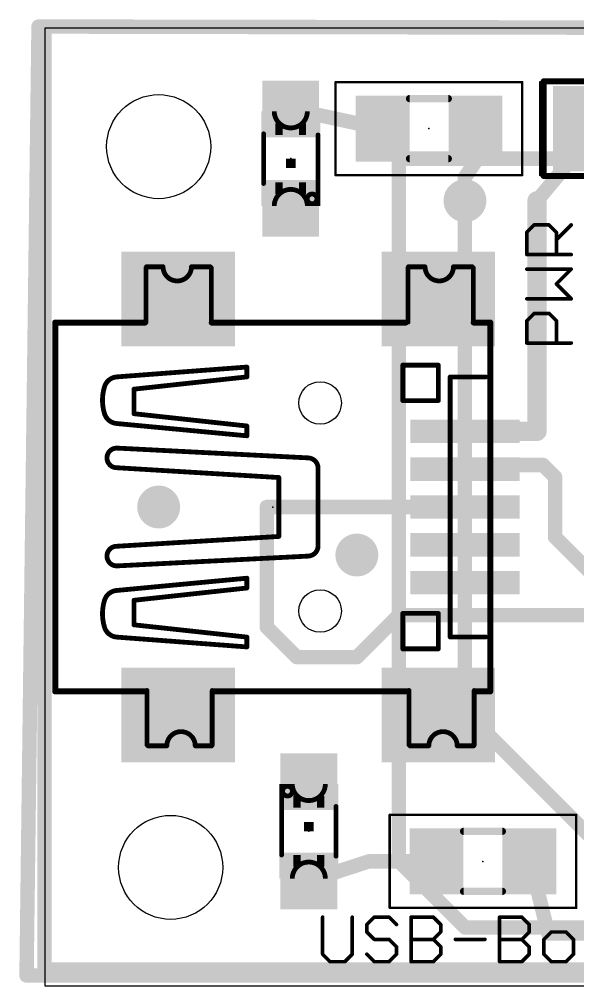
# Model space of a CAD drawing. Extents: x -0.4 to 69.7, y 0.1 to 20.6.
# Drawn here: x -0.41 to 11.4, y 0.17 to 20.6 of the extents above; entities that cross this region are included whole.
import ezdxf

# ---------------------------------------------------------------- set-up
doc = ezdxf.new("R2010")
doc.units = 0
for name, color, linetype in [('1', 12, 'CONTINUOUS'), ('16', 132, 'CONTINUOUS'), ('18', 110, 'CONTINUOUS'), ('20', 53, 'CONTINUOUS'), ('21', 253, 'CONTINUOUS'), ('23', 53, 'CONTINUOUS'), ('39', 12, 'CONTINUOUS'), ('51', 253, 'CONTINUOUS')]:
    doc.layers.add(name, color=color, linetype=linetype)

# ---------------------------------------------------------------- blocks, each defined once
blk = doc.blocks.new('RECT')
blk.add_solid([(-0.5, -0.5), (0.5, -0.5), (-0.5, 0.5), (0.5, 0.5)])
blk = doc.blocks.new('ROUNDV')
at = {"const_width": 0.5}
blk.add_lwpolyline([(0, -0.25, 1), (0, 0.25, 1), (0, -0.25)], format="xyb", dxfattribs=at)

msp = doc.modelspace()

# ---------------------------------------------------------------- linework, layer by layer
at = {"layer": '1'}
for points, const_width in [([(0.127, 20.447), (0.127, 0.508)], 0.3048), ([(60.833, 20.32), (0.127, 20.447)], 0.3048), ([(5.334, 18.703), (7.255, 18.288)], 0.3048), ([(9.271, 18.542), (9.255, 18.288)], 0.3048), ([(9.271, 17.637), (9.271, 18.542)], 0.3048), ([(10.541, 16.764), (11.811, 18.288)], 0.3048), ([(11.681, 18.288), (11.049, 18.288)], 0.3048), ([(9.017, 17.256), (9.271, 17.637)], 0.3048), ([(9.017, 16.764), (9.017, 17.256)], 0.3048), ([(10.541, 11.887), (10.541, 16.764)], 0.4064), ([(9.017, 11.887), (10.541, 11.887)], 0.4064), ([(9.017, 11.087), (9.106, 11.176)], 0.3048), ([(9.106, 11.176), (10.668, 11.176)], 0.3048), ([(10.668, 11.176), (10.922, 10.922)], 0.3048), ([(10.922, 10.922), (10.922, 9.652)], 0.3048), ([(4.826, 7.747), (4.826, 10.287)], 0.3048), ([(4.826, 10.287), (9.017, 10.287)], 0.3048), ([(10.922, 9.652), (11.938, 8.636)], 0.3048), ([(6.731, 7.112), (7.62, 8.001)], 0.3048), ([(7.62, 8.001), (20.447, 8.001)], 0.3048), ([(4.826, 7.747), (5.461, 7.112)], 0.3048), ([(5.461, 7.112), (6.731, 7.112)], 0.3048), ([(5.715, 2.379), (6.985, 2.794)], 0.3048), ([(6.985, 2.794), (8.398, 2.794)], 0.3048), ([(10.779, 1.27), (10.398, 2.794)], 0.3048), ([(10.779, 1.27), (13.97, 1.27)], 0.3048), ([(0.127, 0.508), (20.574, 0.508)], 0.3048)]:
    msp.add_lwpolyline(points, dxfattribs=dict(at, const_width=const_width))
for points, const_width in [([(0.2032, 20.447, 1), (0.0508, 20.447)], 0.1524), ([(0.1272, 20.5232, 1), (0.1268, 20.3708)], 0.1524), ([(5.3501, 18.7775, 1), (5.3179, 18.6285)], 0.1524), ([(9.3472, 18.542, 1), (9.1948, 18.542)], 0.1524), ([(9.347, 18.5372, 1), (9.195, 18.5468)], 0.1524), ([(7.2389, 18.2135, 1), (7.2711, 18.3625)], 0.1524), ([(11.049, 18.3642, 1), (11.049, 18.2118)], 0.1524), ([(9.179, 18.2928, 1), (9.331, 18.2832)], 0.1524), ([(9.3344, 17.5947, 1), (9.2076, 17.6793)], 0.1524), ([(9.1948, 17.637, 1), (9.3472, 17.637)], 0.1524), ([(9.0932, 17.256, 1), (8.9408, 17.256)], 0.1524), ([(8.9536, 17.2983, 1), (9.0804, 17.2137)], 0.1524), ([(10.6426, 16.764, 1), (10.4394, 16.764)], 0.2032), ([(8.9408, 16.764, 1), (9.0932, 16.764)], 0.1524), ([(10.4825, 16.8128, 1), (10.5995, 16.7152)], 0.1524), ([(9.017, 11.9886, 1), (9.017, 11.7854)], 0.2032), ([(10.541, 11.7854, 1), (10.541, 11.9886)], 0.2032), ([(10.4394, 11.887, 1), (10.6426, 11.887)], 0.2032), ([(9.106, 11.2522, 1), (9.106, 11.0998)], 0.1524), ([(9.1599, 11.1221, 1), (9.0521, 11.2299)], 0.1524), ([(10.7219, 11.2299, 1), (10.6141, 11.1221)], 0.1524), ([(10.668, 11.0998, 1), (10.668, 11.2522)], 0.1524), ([(8.9631, 11.1409, 1), (9.0709, 11.0331)], 0.1524), ([(10.9982, 10.922, 1), (10.8458, 10.922)], 0.1524), ([(10.8681, 10.8681, 1), (10.9759, 10.9759)], 0.1524), ([(4.9022, 10.287, 1), (4.7498, 10.287)], 0.1524), ([(4.826, 10.3632, 1), (4.826, 10.2108)], 0.1524), ([(9.017, 10.2108, 1), (9.017, 10.3632)], 0.1524), ([(10.9759, 9.7059, 1), (10.8681, 9.5981)], 0.1524), ([(10.8458, 9.652, 1), (10.9982, 9.652)], 0.1524), ([(7.62, 8.0772, 1), (7.62, 7.9248)], 0.1524), ([(7.6739, 7.9471, 1), (7.5661, 8.0549)], 0.1524), ([(4.8799, 7.8009, 1), (4.7721, 7.6931)], 0.1524), ([(4.7498, 7.747, 1), (4.9022, 7.747)], 0.1524), ([(5.461, 7.1882, 1), (5.461, 7.0358)], 0.1524), ([(5.4071, 7.0581, 1), (5.5149, 7.1659)], 0.1524), ([(6.6771, 7.1659, 1), (6.7849, 7.0581)], 0.1524), ([(6.731, 7.0358, 1), (6.731, 7.1882)], 0.1524), ([(6.985, 2.8702, 1), (6.985, 2.7178)], 0.1524), ([(7.0087, 2.7216, 1), (6.9613, 2.8664)], 0.1524), ([(8.398, 2.7178, 1), (8.398, 2.8702)], 0.1524), ([(10.4719, 2.8125, 1), (10.3241, 2.7755)], 0.1524), ([(5.6913, 2.4514, 1), (5.7387, 2.3066)], 0.1524), ([(10.779, 1.3462, 1), (10.779, 1.1938)], 0.1524), ([(10.7051, 1.2515, 1), (10.8529, 1.2885)], 0.1524), ([(0.127, 0.5842, 1), (0.127, 0.4318)], 0.1524), ([(0.0508, 0.508, 1), (0.2032, 0.508)], 0.1524)]:
    msp.add_lwpolyline(points, format="xyb", dxfattribs=dict(at, const_width=const_width))
at = {"layer": '16', "const_width": 0.3048}
for points in [[(-0.254, 0.381), (0, 20.447)], [(0, 20.447), (69.596, 20.32)], [(7.62, 17.653), (21.59, 17.653)], [(7.62, 2.794), (7.62, 17.653)], [(9.017, 5.969), (9.017, 16.764)], [(12.192, 2.794), (9.017, 5.969)], [(9.017, 1.397), (7.62, 2.794)], [(9.017, 1.397), (24.13, 1.397)], [(69.469, 0.381), (-0.254, 0.381)]]:
    msp.add_lwpolyline(points, dxfattribs=at)
at = {"layer": '16', "const_width": 0.1524}
for points in [[(0.0762, 20.446, 1), (-0.0762, 20.448)], [(0.0001, 20.5232, 1), (-0.0001, 20.3708)], [(7.62, 17.7292, 1), (7.62, 17.5768)], [(7.6962, 17.653, 1), (7.5438, 17.653)], [(9.0932, 16.764, 1), (8.9408, 16.764)], [(9.0709, 6.0229, 1), (8.9631, 5.9151)], [(8.9408, 5.969, 1), (9.0932, 5.969)], [(7.6739, 2.8479, 1), (7.5661, 2.7401)], [(7.5438, 2.794, 1), (7.6962, 2.794)], [(9.017, 1.4732, 1), (9.017, 1.3208)], [(8.9631, 1.3431, 1), (9.0709, 1.4509)], [(-0.254, 0.4572, 1), (-0.254, 0.3048)], [(-0.3302, 0.382, 1), (-0.1778, 0.38)]]:
    msp.add_lwpolyline(points, format="xyb", dxfattribs=at)
at = {"layer": '20'}
for p, q in [((69.581, 20.409), (0.132, 20.409)), ((0.132, 20.409), (0.132, 0.165)), ((0.132, 0.165), (69.581, 0.165))]:
    msp.add_line(p, q, dxfattribs=at)
for centre, radius in [((2.54, 17.907), 1.1), ((5.953, 12.487), 0.45), ((5.953, 8.087), 0.45), ((2.794, 2.667), 1.1)]:
    msp.add_circle(centre, radius, dxfattribs=at)
at = {"layer": '21'}
for points, const_width in [([(10.681, 19.288), (15.481, 19.288)], 0.127), ([(10.681, 17.288), (10.681, 19.288)], 0.127), ([(15.481, 17.288), (10.681, 17.288)], 0.127), ([(10.3243, 16.0954), (10.4811, 16.2522)], 0.0762), ([(10.4811, 16.2522), (10.7946, 16.2522)], 0.0762), ([(10.7946, 16.2522), (10.9514, 16.0954)], 0.0762), ([(10.9514, 15.9387), (11.2649, 16.2522)], 0.0762), ([(10.3243, 15.6251), (10.3243, 16.0954)], 0.0762), ([(10.9514, 16.0954), (10.9514, 15.6251)], 0.0762), ([(11.2649, 15.6251), (10.3243, 15.6251)], 0.0762), ([(11.2649, 15.3167), (10.3243, 15.3167)], 0.0762), ([(10.9514, 15.0032), (11.2649, 15.3167)], 0.0762), ([(11.2649, 14.6896), (10.9514, 15.0032)], 0.0762), ([(10.3243, 14.6896), (11.2649, 14.6896)], 0.0762), ([(10.3243, 14.2244), (10.4811, 14.3812)], 0.0762), ([(10.4811, 14.3812), (10.7946, 14.3812)], 0.0762), ([(10.7946, 14.3812), (10.9514, 14.2244)], 0.0762), ([(0.353, 14.187), (0.353, 6.387)], 0.127), ([(4.353, 14.187), (7.053, 14.187)], 0.127), ([(9.553, 14.187), (9.553, 6.387)], 0.127), ([(10.3243, 13.7541), (10.3243, 14.2244)], 0.0762), ([(10.9514, 14.2244), (10.9514, 13.7541)], 0.0762), ([(11.2649, 13.7541), (10.3243, 13.7541)], 0.0762), ([(9.553, 13.487), (9.553, 12.387)], 0.127), ([(1.4469, 11.3253), (1.4469, 11.3252)], 0.1016), ([(9.553, 8.187), (9.553, 7.087)], 0.127), ([(7.053, 6.387), (4.353, 6.387)], 0.127), ([(6.0071, 1.6137), (6.0071, 0.8299)], 0.0762), ([(6.6342, 0.8299), (6.6342, 1.6137)], 0.0762), ([(7.0994, 1.6137), (6.9426, 1.4569)], 0.0762), ([(7.4129, 1.6137), (7.0994, 1.6137)], 0.0762), ([(7.5697, 1.4569), (7.4129, 1.6137)], 0.0762), ([(7.8781, 0.6731), (7.8781, 1.6137)], 0.0762), ([(7.8781, 1.6137), (8.3484, 1.6137)], 0.0762), ([(8.3484, 1.6137), (8.5052, 1.4569)], 0.0762), ([(9.7492, 0.6731), (9.7492, 1.6137)], 0.0762), ([(9.7492, 1.6137), (10.2195, 1.6137)], 0.0762), ([(10.2195, 1.6137), (10.3762, 1.4569)], 0.0762), ([(6.9426, 1.4569), (6.9426, 1.3002)], 0.0762), ([(8.5052, 1.4569), (8.5052, 1.3002)], 0.0762), ([(10.3762, 1.4569), (10.3762, 1.3002)], 0.0762), ([(6.9426, 1.3002), (7.0994, 1.1434)], 0.0762), ([(8.5052, 1.3002), (8.3484, 1.1434)], 0.0762), ([(10.3762, 1.3002), (10.2195, 1.1434)], 0.0762), ([(10.8415, 1.3002), (10.6847, 1.1434)], 0.0762), ([(11.155, 1.3002), (10.8415, 1.3002)], 0.0762), ([(11.3118, 1.1434), (11.155, 1.3002)], 0.0762), ([(7.0994, 1.1434), (7.4129, 1.1434)], 0.0762), ([(7.4129, 1.1434), (7.5697, 0.9866)], 0.0762), ([(7.5697, 0.9866), (7.5697, 0.8299)], 0.0762), ([(7.8781, 1.1434), (8.3484, 1.1434)], 0.0762), ([(8.3484, 1.1434), (8.5052, 0.9866)], 0.0762), ([(8.5052, 0.9866), (8.5052, 0.8299)], 0.0762), ([(8.8137, 1.1434), (9.4407, 1.1434)], 0.0762), ([(9.7492, 1.1434), (10.2195, 1.1434)], 0.0762), ([(10.2195, 1.1434), (10.3762, 0.9866)], 0.0762), ([(10.3762, 0.9866), (10.3762, 0.8299)], 0.0762), ([(10.6847, 1.1434), (10.6847, 0.8299)], 0.0762), ([(11.3118, 0.8299), (11.3118, 1.1434)], 0.0762), ([(6.0071, 0.8299), (6.1639, 0.6731)], 0.0762), ([(6.4774, 0.6731), (6.6342, 0.8299)], 0.0762), ([(7.0994, 0.6731), (6.9426, 0.8299)], 0.0762), ([(7.5697, 0.8299), (7.4129, 0.6731)], 0.0762), ([(8.5052, 0.8299), (8.3484, 0.6731)], 0.0762), ([(10.3762, 0.8299), (10.2195, 0.6731)], 0.0762), ([(10.6847, 0.8299), (10.8415, 0.6731)], 0.0762), ([(11.155, 0.6731), (11.3118, 0.8299)], 0.0762), ([(6.1639, 0.6731), (6.4774, 0.6731)], 0.0762), ([(7.4129, 0.6731), (7.0994, 0.6731)], 0.0762), ([(8.3484, 0.6731), (7.8781, 0.6731)], 0.0762), ([(10.2195, 0.6731), (9.7492, 0.6731)], 0.0762), ([(10.8415, 0.6731), (11.155, 0.6731)], 0.0762)]:
    msp.add_lwpolyline(points, dxfattribs=dict(at, const_width=const_width))
for points, const_width in [([(10.7128, 19.288, 1), (10.6493, 19.288)], 0.0635), ([(10.681, 19.3197, 1), (10.681, 19.2563)], 0.0635), ([(10.681, 17.3197, 1), (10.681, 17.2563)], 0.0635), ([(10.6493, 17.288, 1), (10.7128, 17.288)], 0.0635), ([(10.4811, 16.2713, 1), (10.4811, 16.2332)], 0.0381), ([(10.4945, 16.2387, 1), (10.4676, 16.2657)], 0.0381), ([(10.8081, 16.2657, 1), (10.7811, 16.2387)], 0.0381), ([(10.7946, 16.2332, 1), (10.7946, 16.2713)], 0.0381), ([(11.2784, 16.2387, 1), (11.2514, 16.2657)], 0.0381), ([(10.3433, 16.0954, 1), (10.3052, 16.0954)], 0.0381), ([(10.3108, 16.1089, 1), (10.3378, 16.082)], 0.0381), ([(10.9704, 16.0954, 1), (10.9323, 16.0954)], 0.0381), ([(10.9379, 15.9521, 1), (10.9648, 15.9252)], 0.0381), ([(10.9379, 16.082, 1), (10.9648, 16.1089)], 0.0381), ([(10.3052, 15.6251, 1), (10.3433, 15.6251)], 0.0381), ([(10.3243, 15.6442, 1), (10.3243, 15.6061)], 0.0381), ([(10.9323, 15.6251, 1), (10.9704, 15.6251)], 0.0381), ([(11.2649, 15.6061, 1), (11.2649, 15.6442)], 0.0381), ([(10.3243, 15.3357, 1), (10.3243, 15.2976)], 0.0381), ([(11.2784, 15.3032, 1), (11.2514, 15.3302)], 0.0381), ([(11.2649, 15.2976, 1), (11.2649, 15.3357)], 0.0381), ([(10.9648, 15.0166, 1), (10.9379, 14.9897)], 0.0381), ([(10.9379, 15.0166, 1), (10.9648, 14.9897)], 0.0381), ([(10.3243, 14.7087, 1), (10.3243, 14.6706)], 0.0381), ([(11.2514, 14.6761, 1), (11.2784, 14.7031)], 0.0381), ([(11.2649, 14.6706, 1), (11.2649, 14.7087)], 0.0381), ([(10.4811, 14.4002, 1), (10.4811, 14.3621)], 0.0381), ([(10.4945, 14.3677, 1), (10.4676, 14.3946)], 0.0381), ([(10.8081, 14.3946, 1), (10.7811, 14.3677)], 0.0381), ([(10.7946, 14.3621, 1), (10.7946, 14.4002)], 0.0381), ([(0.3848, 14.187, 1), (0.3213, 14.187)], 0.0635), ([(4.353, 14.2188, 1), (4.353, 14.1553)], 0.0635), ([(7.053, 14.1553, 1), (7.053, 14.2188)], 0.0635), ([(9.5848, 14.187, 1), (9.5213, 14.187)], 0.0635), ([(10.3433, 14.2244, 1), (10.3052, 14.2244)], 0.0381), ([(10.3108, 14.2379, 1), (10.3378, 14.2109)], 0.0381), ([(10.9704, 14.2244, 1), (10.9323, 14.2244)], 0.0381), ([(10.9379, 14.2109, 1), (10.9648, 14.2379)], 0.0381), ([(10.3052, 13.7541, 1), (10.3433, 13.7541)], 0.0381), ([(10.3243, 13.7732, 1), (10.3243, 13.7351)], 0.0381), ([(10.9323, 13.7541, 1), (10.9704, 13.7541)], 0.0381), ([(11.2649, 13.7351, 1), (11.2649, 13.7732)], 0.0381), ([(9.5848, 13.487, 1), (9.5213, 13.487)], 0.0635), ([(9.5213, 12.387, 1), (9.5848, 12.387)], 0.0635), ([(1.4723, 11.3253, 1), (1.4215, 11.3253)], 0.0508), ([(1.4215, 11.3252, 1), (1.4723, 11.3252)], 0.0508), ([(9.5848, 8.187, 1), (9.5213, 8.187)], 0.0635), ([(9.5213, 7.087, 1), (9.5848, 7.087)], 0.0635), ([(0.3213, 6.387, 1), (0.3848, 6.387)], 0.0635), ([(4.353, 6.4188, 1), (4.353, 6.3553)], 0.0635), ([(7.053, 6.3553, 1), (7.053, 6.4188)], 0.0635), ([(9.5213, 6.387, 1), (9.5848, 6.387)], 0.0635), ([(6.0262, 1.6137, 1), (5.9881, 1.6137)], 0.0381), ([(6.6532, 1.6137, 1), (6.6151, 1.6137)], 0.0381), ([(7.0994, 1.6328, 1), (7.0994, 1.5947)], 0.0381), ([(7.1129, 1.6002, 1), (7.0859, 1.6272)], 0.0381), ([(7.4264, 1.6272, 1), (7.3994, 1.6002)], 0.0381), ([(7.4129, 1.5947, 1), (7.4129, 1.6328)], 0.0381), ([(7.8781, 1.6328, 1), (7.8781, 1.5947)], 0.0381), ([(7.8972, 1.6137, 1), (7.8591, 1.6137)], 0.0381), ([(8.3619, 1.6272, 1), (8.335, 1.6002)], 0.0381), ([(8.3484, 1.5947, 1), (8.3484, 1.6328)], 0.0381), ([(9.7492, 1.6328, 1), (9.7492, 1.5947)], 0.0381), ([(9.7682, 1.6137, 1), (9.7301, 1.6137)], 0.0381), ([(10.2329, 1.6272, 1), (10.206, 1.6002)], 0.0381), ([(10.2195, 1.5947, 1), (10.2195, 1.6328)], 0.0381), ([(6.9291, 1.4704, 1), (6.9561, 1.4435)], 0.0381), ([(6.9617, 1.4569, 1), (6.9236, 1.4569)], 0.0381), ([(7.5562, 1.4435, 1), (7.5832, 1.4704)], 0.0381), ([(8.5243, 1.4569, 1), (8.4862, 1.4569)], 0.0381), ([(8.4917, 1.4435, 1), (8.5187, 1.4704)], 0.0381), ([(10.3953, 1.4569, 1), (10.3572, 1.4569)], 0.0381), ([(10.3628, 1.4435, 1), (10.3897, 1.4704)], 0.0381), ([(6.9561, 1.3136, 1), (6.9291, 1.2867)], 0.0381), ([(6.9236, 1.3002, 1), (6.9617, 1.3002)], 0.0381), ([(8.4862, 1.3002, 1), (8.5243, 1.3002)], 0.0381), ([(8.5187, 1.2867, 1), (8.4917, 1.3136)], 0.0381), ([(10.3572, 1.3002, 1), (10.3953, 1.3002)], 0.0381), ([(10.3897, 1.2867, 1), (10.3628, 1.3136)], 0.0381), ([(10.8415, 1.3192, 1), (10.8415, 1.2811)], 0.0381), ([(10.8549, 1.2867, 1), (10.828, 1.3136)], 0.0381), ([(11.1685, 1.3136, 1), (11.1415, 1.2867)], 0.0381), ([(11.155, 1.2811, 1), (11.155, 1.3192)], 0.0381), ([(7.0994, 1.1624, 1), (7.0994, 1.1243)], 0.0381), ([(7.0859, 1.1299, 1), (7.1129, 1.1569)], 0.0381), ([(7.4264, 1.1569, 1), (7.3994, 1.1299)], 0.0381), ([(7.4129, 1.1243, 1), (7.4129, 1.1624)], 0.0381), ([(7.5887, 0.9866, 1), (7.5506, 0.9866)], 0.0381), ([(7.8781, 1.1624, 1), (7.8781, 1.1243)], 0.0381), ([(8.3619, 1.1569, 1), (8.335, 1.1299)], 0.0381), ([(8.335, 1.1569, 1), (8.3619, 1.1299)], 0.0381), ([(8.3484, 1.1243, 1), (8.3484, 1.1624)], 0.0381), ([(8.5243, 0.9866, 1), (8.4862, 0.9866)], 0.0381), ([(8.8137, 1.1624, 1), (8.8137, 1.1243)], 0.0381), ([(9.4407, 1.1243, 1), (9.4407, 1.1624)], 0.0381), ([(9.7492, 1.1624, 1), (9.7492, 1.1243)], 0.0381), ([(10.2329, 1.1569, 1), (10.206, 1.1299)], 0.0381), ([(10.206, 1.1569, 1), (10.2329, 1.1299)], 0.0381), ([(10.2195, 1.1243, 1), (10.2195, 1.1624)], 0.0381), ([(10.3953, 0.9866, 1), (10.3572, 0.9866)], 0.0381), ([(10.7037, 1.1434, 1), (10.6656, 1.1434)], 0.0381), ([(10.6712, 1.1569, 1), (10.6982, 1.1299)], 0.0381), ([(11.3308, 1.1434, 1), (11.2927, 1.1434)], 0.0381), ([(11.2983, 1.1299, 1), (11.3252, 1.1569)], 0.0381), ([(6.0206, 0.8433, 1), (5.9936, 0.8164)], 0.0381), ([(5.9881, 0.8299, 1), (6.0262, 0.8299)], 0.0381), ([(6.6151, 0.8299, 1), (6.6532, 0.8299)], 0.0381), ([(6.6476, 0.8164, 1), (6.6207, 0.8433)], 0.0381), ([(6.9561, 0.8433, 1), (6.9291, 0.8164)], 0.0381), ([(7.5506, 0.8299, 1), (7.5887, 0.8299)], 0.0381), ([(7.5562, 0.9732, 1), (7.5832, 1.0001)], 0.0381), ([(7.5832, 0.8164, 1), (7.5562, 0.8433)], 0.0381), ([(8.4862, 0.8299, 1), (8.5243, 0.8299)], 0.0381), ([(8.4917, 0.9732, 1), (8.5187, 1.0001)], 0.0381), ([(8.5187, 0.8164, 1), (8.4917, 0.8433)], 0.0381), ([(10.3572, 0.8299, 1), (10.3953, 0.8299)], 0.0381), ([(10.3628, 0.9732, 1), (10.3897, 1.0001)], 0.0381), ([(10.3897, 0.8164, 1), (10.3628, 0.8433)], 0.0381), ([(10.6656, 0.8299, 1), (10.7037, 0.8299)], 0.0381), ([(10.6982, 0.8433, 1), (10.6712, 0.8164)], 0.0381), ([(11.2927, 0.8299, 1), (11.3308, 0.8299)], 0.0381), ([(11.3252, 0.8164, 1), (11.2983, 0.8433)], 0.0381), ([(6.1639, 0.6922, 1), (6.1639, 0.6541)], 0.0381), ([(6.1504, 0.6596, 1), (6.1773, 0.6866)], 0.0381), ([(6.4639, 0.6866, 1), (6.4909, 0.6596)], 0.0381), ([(6.4774, 0.6541, 1), (6.4774, 0.6922)], 0.0381), ([(7.0994, 0.6922, 1), (7.0994, 0.6541)], 0.0381), ([(7.0859, 0.6596, 1), (7.1129, 0.6866)], 0.0381), ([(7.3994, 0.6866, 1), (7.4264, 0.6596)], 0.0381), ([(7.4129, 0.6541, 1), (7.4129, 0.6922)], 0.0381), ([(7.8781, 0.6922, 1), (7.8781, 0.6541)], 0.0381), ([(7.8591, 0.6731, 1), (7.8972, 0.6731)], 0.0381), ([(8.335, 0.6866, 1), (8.3619, 0.6596)], 0.0381), ([(8.3484, 0.6541, 1), (8.3484, 0.6922)], 0.0381), ([(9.7492, 0.6922, 1), (9.7492, 0.6541)], 0.0381), ([(9.7301, 0.6731, 1), (9.7682, 0.6731)], 0.0381), ([(10.206, 0.6866, 1), (10.2329, 0.6596)], 0.0381), ([(10.2195, 0.6541, 1), (10.2195, 0.6922)], 0.0381), ([(10.8415, 0.6922, 1), (10.8415, 0.6541)], 0.0381), ([(10.828, 0.6596, 1), (10.8549, 0.6866)], 0.0381), ([(11.1415, 0.6866, 1), (11.1685, 0.6596)], 0.0381), ([(11.155, 0.6541, 1), (11.155, 0.6922)], 0.0381)]:
    msp.add_lwpolyline(points, format="xyb", dxfattribs=dict(at, const_width=const_width))
at = {"layer": '23'}
for p in [(8.255, 18.288), (5.334, 17.653), (4.953, 10.287), (5.715, 3.429), (9.398, 2.794)]:
    msp.add_point(p, dxfattribs=at)
at = {"layer": '39', "const_width": 0.0508}
for points in [[(6.282, 17.305), (6.282, 19.271)], [(6.282, 19.271), (10.228, 19.271)], [(10.228, 19.271), (10.228, 17.305)], [(10.608, 19.271), (15.554, 19.271)], [(10.608, 17.305), (10.608, 19.271)], [(10.228, 17.305), (6.282, 17.305)], [(15.554, 17.305), (10.608, 17.305)], [(7.425, 3.777), (11.371, 3.777)], [(7.425, 1.811), (7.425, 3.777)], [(11.371, 3.777), (11.371, 1.811)], [(11.371, 1.811), (7.425, 1.811)]]:
    msp.add_lwpolyline(points, dxfattribs=at)
at = {"layer": '39', "const_width": 0.0254}
for points in [[(6.2947, 19.271, 1), (6.2693, 19.271)], [(6.282, 19.2837, 1), (6.282, 19.2583)], [(10.2407, 19.271, 1), (10.2153, 19.271)], [(10.228, 19.2583, 1), (10.228, 19.2837)], [(10.608, 19.2837, 1), (10.608, 19.2583)], [(10.6207, 19.271, 1), (10.5953, 19.271)], [(6.282, 17.3177, 1), (6.282, 17.2923)], [(6.2693, 17.305, 1), (6.2947, 17.305)], [(10.2153, 17.305, 1), (10.2407, 17.305)], [(10.228, 17.2923, 1), (10.228, 17.3177)], [(10.608, 17.3177, 1), (10.608, 17.2923)], [(10.5953, 17.305, 1), (10.6207, 17.305)], [(7.425, 3.7897, 1), (7.425, 3.7643)], [(7.4377, 3.777, 1), (7.4123, 3.777)], [(11.3837, 3.777, 1), (11.3583, 3.777)], [(11.371, 3.7643, 1), (11.371, 3.7897)], [(7.425, 1.8237, 1), (7.425, 1.7983)], [(7.4123, 1.811, 1), (7.4377, 1.811)], [(11.3583, 1.811, 1), (11.3837, 1.811)], [(11.371, 1.7983, 1), (11.371, 1.8237)]]:
    msp.add_lwpolyline(points, format="xyb", dxfattribs=at)
at = {"layer": '51'}
for points, const_width in [([(8.665, 18.923), (7.845, 18.923)], 0.1524), ([(4.759, 17.128), (4.759, 18.178)], 0.1016), ([(5.909, 18.153), (5.909, 16.728)], 0.1016), ([(8.665, 17.653), (7.845, 17.653)], 0.1524), ([(2.2736, 14.197), (2.2736, 15.347)], 0.1016), ([(2.283, 15.367), (2.633, 15.367)], 0.1016), ([(3.633, 15.367), (3.233, 15.367)], 0.1016), ([(3.6522, 15.347), (3.6522, 14.197)], 0.1016), ([(7.8136, 14.197), (7.8136, 15.347)], 0.1016), ([(7.823, 15.367), (8.173, 15.367)], 0.1016), ([(9.173, 15.367), (8.773, 15.367)], 0.1016), ([(9.1922, 15.347), (9.1922, 14.197)], 0.1016), ([(0.353, 14.187), (2.253, 14.187)], 0.127), ([(3.663, 14.187), (7.763, 14.187)], 0.127), ([(9.553, 14.187), (9.203, 14.187)], 0.127), ([(4.4059, 13.2461), (1.6545, 13.0384)], 0.1016), ([(4.4059, 13.0384), (4.4059, 13.2461)], 0.1016), ([(7.703, 12.537), (7.703, 13.287)], 0.1016), ([(7.703, 13.287), (8.453, 13.287)], 0.1016), ([(8.453, 13.287), (8.453, 12.537)], 0.1016), ([(2.0179, 12.7789), (4.4059, 13.0384)], 0.1016), ([(9.453, 13.037), (8.703, 13.037)], 0.1016), ([(8.703, 13.037), (8.703, 7.537)], 0.1016), ([(2.0179, 12.2597), (2.0179, 12.7789)], 0.1016), ([(8.453, 12.537), (7.703, 12.537)], 0.1016), ([(4.4059, 12.0002), (2.0179, 12.2597)], 0.1016), ([(1.6545, 12.0521), (4.4059, 11.7925)], 0.1016), ([(4.4059, 11.7925), (4.4059, 12.0002)], 0.1016), ([(1.6546, 11.5329), (5.7038, 11.3253)], 0.1016), ([(1.6545, 11.1176), (5.0808, 10.91)], 0.1016), ([(5.9114, 9.4566), (5.9114, 11.1177)], 0.1016), ([(5.0808, 9.6642), (5.0808, 10.9102)], 0.1016), ([(1.6545, 9.4566), (5.0808, 9.6642)], 0.1016), ([(1.6546, 9.0413), (5.7038, 9.2489)], 0.1016), ([(1.6545, 8.5221), (4.4059, 8.7817)], 0.1016), ([(4.4059, 8.7817), (4.4059, 8.574)], 0.1016), ([(4.4059, 8.574), (2.0179, 8.3145)], 0.1016), ([(2.0179, 8.3145), (2.0179, 7.7953)], 0.1016), ([(8.453, 8.037), (7.703, 8.037)], 0.1016), ([(7.703, 8.037), (7.703, 7.287)], 0.1016), ([(8.453, 7.287), (8.453, 8.037)], 0.1016), ([(2.0179, 7.7953), (4.4059, 7.5358)], 0.1016), ([(4.4059, 7.3281), (1.6545, 7.5358)], 0.1016), ([(4.4059, 7.5358), (4.4059, 7.3281)], 0.1016), ([(8.703, 7.537), (9.453, 7.537)], 0.1016), ([(7.703, 7.287), (8.453, 7.287)], 0.1016), ([(0.353, 6.387), (2.253, 6.387)], 0.127), ([(2.2938, 5.257), (2.2938, 6.407)], 0.1016), ([(3.6724, 6.407), (3.6724, 5.257)], 0.1016), ([(3.713, 6.387), (7.813, 6.387)], 0.127), ([(7.8338, 5.257), (7.8338, 6.407)], 0.1016), ([(9.2124, 6.407), (9.2124, 5.257)], 0.1016), ([(9.553, 6.387), (9.253, 6.387)], 0.127), ([(2.313, 5.237), (2.713, 5.237)], 0.1016), ([(3.663, 5.237), (3.313, 5.237)], 0.1016), ([(7.853, 5.237), (8.253, 5.237)], 0.1016), ([(9.203, 5.237), (8.853, 5.237)], 0.1016), ([(5.14, 2.929), (5.14, 4.354)], 0.1016), ([(6.29, 3.954), (6.29, 2.904)], 0.1016), ([(8.988, 3.429), (9.808, 3.429)], 0.1524), ([(8.988, 2.159), (9.808, 2.159)], 0.1524)]:
    msp.add_lwpolyline(points, dxfattribs=dict(at, const_width=const_width))
for points, const_width in [([(7.845, 18.9611, 1), (7.845, 18.8849)], 0.0762), ([(8.665, 18.8849, 1), (8.665, 18.9611)], 0.0762), ([(4.984, 18.653, 1), (5.684, 18.653)], 0.1016), ([(4.7844, 18.178, 1), (4.7336, 18.178)], 0.0508), ([(5.9344, 18.153, 1), (5.8836, 18.153)], 0.0508), ([(7.845, 17.6911, 1), (7.845, 17.6149)], 0.0762), ([(8.665, 17.6149, 1), (8.665, 17.6911)], 0.0762), ([(4.7336, 17.128, 1), (4.7844, 17.128)], 0.0508), ([(5.684, 16.653, 1), (4.984, 16.653)], 0.1016), ([(5.784, 16.7, 1), (5.784, 16.906, 1), (5.784, 16.7)], 0.1016), ([(5.8836, 16.728, 1), (5.9344, 16.728)], 0.0508), ([(2.299, 15.347, 1), (2.2482, 15.347)], 0.0508), ([(2.283, 15.3924, 1), (2.283, 15.3416)], 0.0508), ([(2.633, 15.367, 1), (3.233, 15.367)], 0.1016), ([(2.6584, 15.367, 1), (2.6076, 15.367)], 0.0508), ([(2.633, 15.3416, 1), (2.633, 15.3924)], 0.0508), ([(3.2584, 15.367, 1), (3.2076, 15.367)], 0.0508), ([(3.233, 15.3924, 1), (3.233, 15.3416)], 0.0508), ([(3.6776, 15.347, 1), (3.6268, 15.347)], 0.0508), ([(3.633, 15.3416, 1), (3.633, 15.3924)], 0.0508), ([(7.839, 15.347, 1), (7.7882, 15.347)], 0.0508), ([(7.823, 15.3924, 1), (7.823, 15.3416)], 0.0508), ([(8.173, 15.367, 1), (8.773, 15.367)], 0.1016), ([(8.1984, 15.367, 1), (8.1476, 15.367)], 0.0508), ([(8.173, 15.3416, 1), (8.173, 15.3924)], 0.0508), ([(8.7984, 15.367, 1), (8.7476, 15.367)], 0.0508), ([(8.773, 15.3924, 1), (8.773, 15.3416)], 0.0508), ([(9.2176, 15.347, 1), (9.1668, 15.347)], 0.0508), ([(9.173, 15.3416, 1), (9.173, 15.3924)], 0.0508), ([(0.353, 14.2188, 1), (0.353, 14.1553)], 0.0635), ([(2.253, 14.1553, 1), (2.253, 14.2188)], 0.0635), ([(2.2482, 14.197, 1), (2.299, 14.197)], 0.0508), ([(3.663, 14.2188, 1), (3.663, 14.1553)], 0.0635), ([(3.6268, 14.197, 1), (3.6776, 14.197)], 0.0508), ([(7.763, 14.1553, 1), (7.763, 14.2188)], 0.0635), ([(7.7882, 14.197, 1), (7.839, 14.197)], 0.0508), ([(9.203, 14.2188, 1), (9.203, 14.1553)], 0.0635), ([(9.1668, 14.197, 1), (9.2176, 14.197)], 0.0508), ([(9.553, 14.1553, 1), (9.553, 14.2188)], 0.0635), ([(4.4313, 13.2461, 1), (4.3805, 13.2461)], 0.0508), ([(4.4078, 13.2208, 1), (4.404, 13.2714)], 0.0508), ([(7.7284, 13.287, 1), (7.6776, 13.287)], 0.0508), ([(7.703, 13.3124, 1), (7.703, 13.2616)], 0.0508), ([(8.4784, 13.287, 1), (8.4276, 13.287)], 0.0508), ([(8.453, 13.2616, 1), (8.453, 13.3124)], 0.0508), ([(1.6545, 13.0384, 0.3087), (1.395, 12.8308)], 0.1016), ([(1.6526, 13.0637, 1), (1.6564, 13.0131)], 0.0508), ([(1.6564, 13.0131, 1), (1.6526, 13.0637)], 0.0508), ([(4.4086, 13.0131, 1), (4.4032, 13.0637)], 0.0508), ([(8.703, 13.0624, 1), (8.703, 13.0116)], 0.0508), ([(8.7284, 13.037, 1), (8.6776, 13.037)], 0.0508), ([(9.453, 13.0116, 1), (9.453, 13.0624)], 0.0508), ([(1.395, 12.8308, 0.1499), (1.395, 12.2597)], 0.1016), ([(1.4193, 12.8234, 1), (1.3707, 12.8382)], 0.0508), ([(4.3805, 13.0384, 1), (4.4313, 13.0384)], 0.0508), ([(1.3707, 12.8382, 1), (1.4193, 12.8234)], 0.0508), ([(2.0433, 12.7789, 1), (1.9925, 12.7789)], 0.0508), ([(2.0152, 12.8042, 1), (2.0206, 12.7536)], 0.0508), ([(7.703, 12.5624, 1), (7.703, 12.5116)], 0.0508), ([(7.6776, 12.537, 1), (7.7284, 12.537)], 0.0508), ([(8.4276, 12.537, 1), (8.4784, 12.537)], 0.0508), ([(8.453, 12.5116, 1), (8.453, 12.5624)], 0.0508), ([(1.395, 12.2597, 0.3087), (1.6545, 12.0521)], 0.1016), ([(1.4193, 12.2671, 1), (1.3707, 12.2523)], 0.0508), ([(1.3707, 12.2523, 1), (1.4193, 12.2671)], 0.0508), ([(2.0206, 12.285, 1), (2.0152, 12.2344)], 0.0508), ([(1.9925, 12.2597, 1), (2.0433, 12.2597)], 0.0508), ([(1.6569, 12.0774, 1), (1.6521, 12.0268)], 0.0508), ([(1.6526, 12.0268, 1), (1.6564, 12.0774)], 0.0508), ([(4.4313, 12.0002, 1), (4.3805, 12.0002)], 0.0508), ([(4.4032, 11.9749, 1), (4.4086, 12.0255)], 0.0508), ([(4.3805, 11.7925, 1), (4.4313, 11.7925)], 0.0508), ([(4.4035, 11.7672, 1), (4.4083, 11.8178)], 0.0508), ([(1.6545, 11.5329, 0.4142), (1.4469, 11.3253)], 0.1016), ([(1.6559, 11.5583, 1), (1.6533, 11.5075)], 0.0508), ([(1.6545, 11.5075, 1), (1.6545, 11.5583)], 0.0508), ([(1.4469, 11.3252, 0.4142), (1.6545, 11.1176)], 0.1016), ([(1.4723, 11.3252, 1), (1.4215, 11.3252)], 0.0508), ([(1.4215, 11.3253, 1), (1.4723, 11.3253)], 0.0508), ([(5.9114, 11.1176, 0.3827), (5.7038, 11.3253)], 0.1016), ([(5.7052, 11.3507, 1), (5.7024, 11.2999)], 0.0508), ([(5.7025, 11.2999, 1), (5.7051, 11.3507)], 0.0508), ([(1.656, 11.143, 1), (1.653, 11.0922)], 0.0508), ([(1.6545, 11.0922, 1), (1.6545, 11.143)], 0.0508), ([(5.9368, 11.1177, 1), (5.886, 11.1177)], 0.0508), ([(5.886, 11.1162, 1), (5.9368, 11.119)], 0.0508), ([(5.1062, 10.9102, 1), (5.0554, 10.9102)], 0.0508), ([(5.0793, 10.8846, 1), (5.0823, 10.9354)], 0.0508), ([(5.0554, 9.6642, 1), (5.1062, 9.6642)], 0.0508), ([(5.0823, 9.6388, 1), (5.0793, 9.6896)], 0.0508), ([(1.6545, 9.4566, 0.4142), (1.4469, 9.249)], 0.1016), ([(1.653, 9.482, 1), (1.656, 9.4312)], 0.0508), ([(1.6545, 9.4312, 1), (1.6545, 9.482)], 0.0508), ([(5.7038, 9.2489, 0.3825), (5.9114, 9.4566)], 0.1016), ([(5.9368, 9.4552, 1), (5.886, 9.458)], 0.0508), ([(5.886, 9.4566, 1), (5.9368, 9.4566)], 0.0508), ([(1.4469, 9.2489, 0.4142), (1.6545, 9.0413)], 0.1016), ([(1.4723, 9.2489, 1), (1.4215, 9.2489)], 0.0508), ([(1.4215, 9.249, 1), (1.4723, 9.249)], 0.0508), ([(5.7024, 9.2743, 1), (5.7052, 9.2235)], 0.0508), ([(5.7051, 9.2235, 1), (5.7025, 9.2743)], 0.0508), ([(1.6533, 9.0667, 1), (1.6559, 9.0159)], 0.0508), ([(1.6545, 9.0159, 1), (1.6545, 9.0667)], 0.0508), ([(4.4313, 8.7817, 1), (4.3805, 8.7817)], 0.0508), ([(4.4083, 8.7564, 1), (4.4035, 8.807)], 0.0508), ([(4.3805, 8.574, 1), (4.4313, 8.574)], 0.0508), ([(4.4086, 8.5487, 1), (4.4032, 8.5993)], 0.0508), ([(1.6545, 8.5221, 0.3087), (1.395, 8.3145)], 0.1016), ([(1.6521, 8.5474, 1), (1.6569, 8.4968)], 0.0508), ([(1.6564, 8.4968, 1), (1.6526, 8.5474)], 0.0508), ([(1.395, 8.3145, 0.1499), (1.395, 7.7434)], 0.1016), ([(1.3707, 8.3219, 1), (1.4193, 8.3071)], 0.0508), ([(1.4193, 8.3071, 1), (1.3707, 8.3219)], 0.0508), ([(2.0433, 8.3145, 1), (1.9925, 8.3145)], 0.0508), ([(2.0152, 8.3398, 1), (2.0206, 8.2892)], 0.0508), ([(7.703, 8.0624, 1), (7.703, 8.0116)], 0.0508), ([(7.7284, 8.037, 1), (7.6776, 8.037)], 0.0508), ([(8.4784, 8.037, 1), (8.4276, 8.037)], 0.0508), ([(8.453, 8.0116, 1), (8.453, 8.0624)], 0.0508), ([(1.395, 7.7434, 0.3087), (1.6545, 7.5358)], 0.1016), ([(1.4193, 7.7508, 1), (1.3707, 7.736)], 0.0508), ([(1.3707, 7.736, 1), (1.4193, 7.7508)], 0.0508), ([(2.0206, 7.8206, 1), (2.0152, 7.77)], 0.0508), ([(1.9925, 7.7953, 1), (2.0433, 7.7953)], 0.0508), ([(1.6564, 7.5611, 1), (1.6526, 7.5105)], 0.0508), ([(1.6526, 7.5105, 1), (1.6564, 7.5611)], 0.0508), ([(4.4313, 7.5358, 1), (4.3805, 7.5358)], 0.0508), ([(4.4032, 7.5105, 1), (4.4086, 7.5611)], 0.0508), ([(8.703, 7.5624, 1), (8.703, 7.5116)], 0.0508), ([(8.6776, 7.537, 1), (8.7284, 7.537)], 0.0508), ([(9.453, 7.5116, 1), (9.453, 7.5624)], 0.0508), ([(4.404, 7.3028, 1), (4.4078, 7.3534)], 0.0508), ([(4.3805, 7.3281, 1), (4.4313, 7.3281)], 0.0508), ([(7.703, 7.3124, 1), (7.703, 7.2616)], 0.0508), ([(7.6776, 7.287, 1), (7.7284, 7.287)], 0.0508), ([(8.4276, 7.287, 1), (8.4784, 7.287)], 0.0508), ([(8.453, 7.2616, 1), (8.453, 7.3124)], 0.0508), ([(0.353, 6.4188, 1), (0.353, 6.3553)], 0.0635), ([(2.253, 6.3553, 1), (2.253, 6.4188)], 0.0635), ([(2.3192, 6.407, 1), (2.2684, 6.407)], 0.0508), ([(3.6978, 6.407, 1), (3.647, 6.407)], 0.0508), ([(3.713, 6.4188, 1), (3.713, 6.3553)], 0.0635), ([(7.813, 6.3553, 1), (7.813, 6.4188)], 0.0635), ([(7.8592, 6.407, 1), (7.8084, 6.407)], 0.0508), ([(9.2378, 6.407, 1), (9.187, 6.407)], 0.0508), ([(9.253, 6.4188, 1), (9.253, 6.3553)], 0.0635), ([(9.553, 6.3553, 1), (9.553, 6.4188)], 0.0635), ([(3.313, 5.237, 1), (2.713, 5.237)], 0.1016), ([(8.853, 5.237, 1), (8.253, 5.237)], 0.1016), ([(2.2684, 5.257, 1), (2.3192, 5.257)], 0.0508), ([(2.313, 5.2624, 1), (2.313, 5.2116)], 0.0508), ([(2.6876, 5.237, 1), (2.7384, 5.237)], 0.0508), ([(2.713, 5.2116, 1), (2.713, 5.2624)], 0.0508), ([(3.313, 5.2624, 1), (3.313, 5.2116)], 0.0508), ([(3.2876, 5.237, 1), (3.3384, 5.237)], 0.0508), ([(3.647, 5.257, 1), (3.6978, 5.257)], 0.0508), ([(3.663, 5.2116, 1), (3.663, 5.2624)], 0.0508), ([(7.8084, 5.257, 1), (7.8592, 5.257)], 0.0508), ([(7.853, 5.2624, 1), (7.853, 5.2116)], 0.0508), ([(8.2276, 5.237, 1), (8.2784, 5.237)], 0.0508), ([(8.253, 5.2116, 1), (8.253, 5.2624)], 0.0508), ([(8.853, 5.2624, 1), (8.853, 5.2116)], 0.0508), ([(8.8276, 5.237, 1), (8.8784, 5.237)], 0.0508), ([(9.187, 5.257, 1), (9.2378, 5.257)], 0.0508), ([(9.203, 5.2116, 1), (9.203, 5.2624)], 0.0508), ([(5.1654, 4.354, 1), (5.1146, 4.354)], 0.0508), ([(5.265, 4.176, 1), (5.265, 4.382, 1), (5.265, 4.176)], 0.1016), ([(5.365, 4.429, 1), (6.065, 4.429)], 0.1016), ([(6.3154, 3.954, 1), (6.2646, 3.954)], 0.0508), ([(8.988, 3.4671, 1), (8.988, 3.3909)], 0.0762), ([(9.808, 3.3909, 1), (9.808, 3.4671)], 0.0762), ([(5.1146, 2.929, 1), (5.1654, 2.929)], 0.0508), ([(6.2646, 2.904, 1), (6.3154, 2.904)], 0.0508), ([(6.065, 2.429, 1), (5.365, 2.429)], 0.1016), ([(8.988, 2.1971, 1), (8.988, 2.1209)], 0.0762), ([(9.808, 2.1209, 1), (9.808, 2.1971)], 0.0762)]:
    msp.add_lwpolyline(points, format="xyb", dxfattribs=dict(at, const_width=const_width))

# ---------------------------------------------------------------- block references
at = {"layer": '1'}
for p, xscale, yscale, rotation in [((5.334, 18.703), 1.2, 1.2, 180), ((7.255, 18.288), 1.1, 1.4, 180), ((9.255, 18.288), 1.1, 1.4, 180), ((5.334, 16.603), 1.2, 1.2, 180), ((2.953, 14.687), 2, 2.4, 270), ((8.453, 14.687), 2, 2.4, 270), ((9.017, 11.887), 0.5, 2.308, 90), ((9.017, 11.087), 0.5, 2.308, 90), ((9.017, 10.287), 0.5, 2.308, 90), ((9.017, 9.487), 0.5, 2.308, 90), ((9.017, 8.687), 0.5, 2.308, 90), ((2.953, 5.887), 2, 2.4, 270), ((8.453, 5.887), 2, 2.4, 270)]:
    msp.add_blockref('RECT', p, dxfattribs=dict(at, xscale=xscale, yscale=yscale, rotation=rotation))
for p, xscale, yscale in [((11.681, 18.288), 1.6, 1.8), ((5.715, 4.479), 1.2, 1.2), ((8.398, 2.794), 1.1, 1.4), ((10.398, 2.794), 1.1, 1.4), ((5.715, 2.379), 1.2, 1.2)]:
    msp.add_blockref('RECT', p, dxfattribs=dict(at, xscale=xscale, yscale=yscale))
at = {"layer": '18', "xscale": 0.9064, "yscale": 0.9064}
for p in [(9.017, 16.764), (9.017, 16.764), (2.54, 10.287), (2.54, 10.287), (6.731, 9.271), (6.731, 9.271)]:
    msp.add_blockref('ROUNDV', p, dxfattribs=at)
at = {"layer": '21', "rotation": 180}
for p, xscale, yscale in [((7.5236, 18.2865), 0.65, 1.4), ((8.9968, 18.2865), 0.65, 1.4), ((5.334, 17.553), 0.2, 0.2)]:
    msp.add_blockref('RECT', p, dxfattribs=dict(at, xscale=xscale, yscale=yscale))
at = {"layer": '21'}
for p, xscale, yscale in [((5.715, 3.529), 0.2, 0.2), ((8.6562, 2.7955), 0.65, 1.4), ((10.1294, 2.7955), 0.65, 1.4)]:
    msp.add_blockref('RECT', p, dxfattribs=dict(at, xscale=xscale, yscale=yscale))
at = {"layer": '51'}
for p, xscale, yscale in [((11.7543, 18.2871), 0.7501, 1.7), ((5.2025, 4.3915), 0.225, 0.075), ((6.1775, 4.179), 0.325, 0.5), ((5.265, 4.079), 0.3, 0.3), ((5.465, 4.054), 0.15, 0.25), ((5.715, 4.0165), 0.4, 0.175), ((5.965, 4.054), 0.15, 0.25), ((5.2525, 2.679), 0.325, 0.5), ((5.465, 2.804), 0.15, 0.25), ((5.715, 2.8415), 0.4, 0.175), ((5.965, 2.804), 0.15, 0.25), ((6.1775, 2.679), 0.325, 0.5)]:
    msp.add_blockref('RECT', p, dxfattribs=dict(at, xscale=xscale, yscale=yscale))
at = {"layer": '51', "rotation": 180}
for p, xscale, yscale in [((4.8715, 18.403), 0.325, 0.5), ((5.7965, 18.403), 0.325, 0.5), ((5.084, 18.278), 0.15, 0.25), ((5.584, 18.278), 0.15, 0.25), ((5.334, 18.2405), 0.4, 0.175), ((4.8715, 16.903), 0.325, 0.5), ((5.084, 17.028), 0.15, 0.25), ((5.334, 17.0655), 0.4, 0.175), ((5.584, 17.028), 0.15, 0.25), ((5.784, 17.003), 0.3, 0.3), ((5.8465, 16.6905), 0.225, 0.075)]:
    msp.add_blockref('RECT', p, dxfattribs=dict(at, xscale=xscale, yscale=yscale))

doc.saveas('drawing.dxf')
